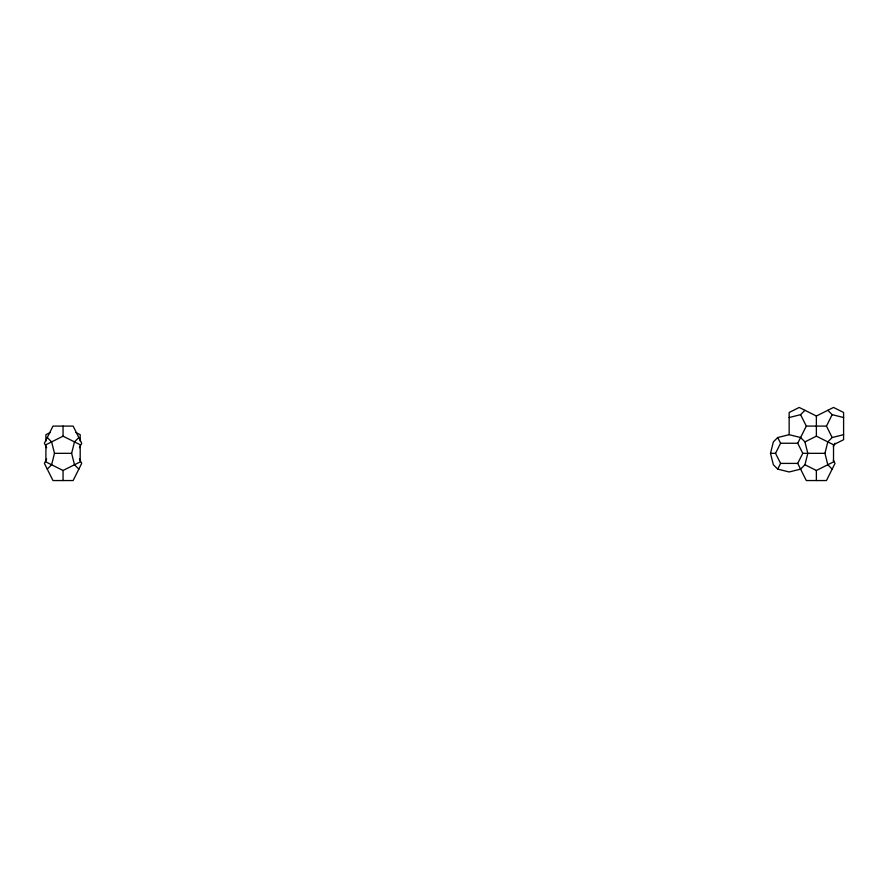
<?xml version="1.0" encoding="UTF-8"?>
<svg xmlns="http://www.w3.org/2000/svg" width="888" height="888" viewBox="0 0 888 888"><rect width="100%" height="100%" fill="white"/><g stroke="black" fill="none" stroke-linecap="round" stroke-linejoin="round"><path stroke-width="1.33" d="M789.155 434.676L789.155 412.487L799.222 407.448L816.372 416.028L833.521 407.448L843.6 412.487L843.6 439.715L833.521 444.755L833.521 461.904L816.372 470.474L804.939 464.757L800.588 469.119L789.155 471.972L777.721 469.119L773.359 464.757L770.507 453.324L773.359 441.891L777.721 437.529L789.155 434.676L800.588 437.529L804.939 441.891L807.803 453.324L804.939 464.757M47.264 437.529L51.615 441.891L54.479 453.324L51.615 464.757L47.264 469.119M78.843 469.119L74.481 464.757L71.628 453.324L74.481 441.891L78.843 437.529M832.167 469.119L827.805 464.757L824.952 453.324L827.805 441.891L832.167 437.529L843.6 434.676M46.642 458.918L44.4 463.403L52.98 480.552L73.127 480.552L81.696 463.403L79.454 458.918M79.454 447.73L81.696 443.245L73.127 426.096L52.98 426.096L44.4 443.245L46.642 447.73M777.721 469.119L780.574 463.403L775.546 453.324L780.574 443.245L777.721 437.529M833.344 460.04L835.02 463.403L826.451 480.552L806.304 480.552L797.724 463.403L802.763 453.324L797.724 443.245L806.304 426.096L800.588 414.663L804.939 410.312M832.167 437.529L826.451 426.096L832.167 414.663L827.805 410.312M833.344 446.609L835.02 443.245M50.183 432.534L45.899 434.676L45.899 441.103M63.048 436.175L45.899 444.755L45.899 461.904L63.048 470.474L80.198 461.904L80.198 444.755L63.048 436.175L63.048 426.096M804.939 441.891L816.372 436.175L833.521 444.755M789.155 417.526L800.588 414.663M806.304 426.096L826.451 426.096M780.574 443.245L797.724 443.245M54.479 453.324L71.628 453.324M770.507 453.324L775.546 453.324M802.763 453.324L824.952 453.324M780.574 463.403L797.724 463.403M832.167 414.663L843.6 417.526M75.913 432.534L80.198 434.676L80.198 441.103M816.372 416.028L816.372 436.175M816.372 470.474L816.372 480.552M63.048 470.474L63.048 480.552"/></g></svg>
